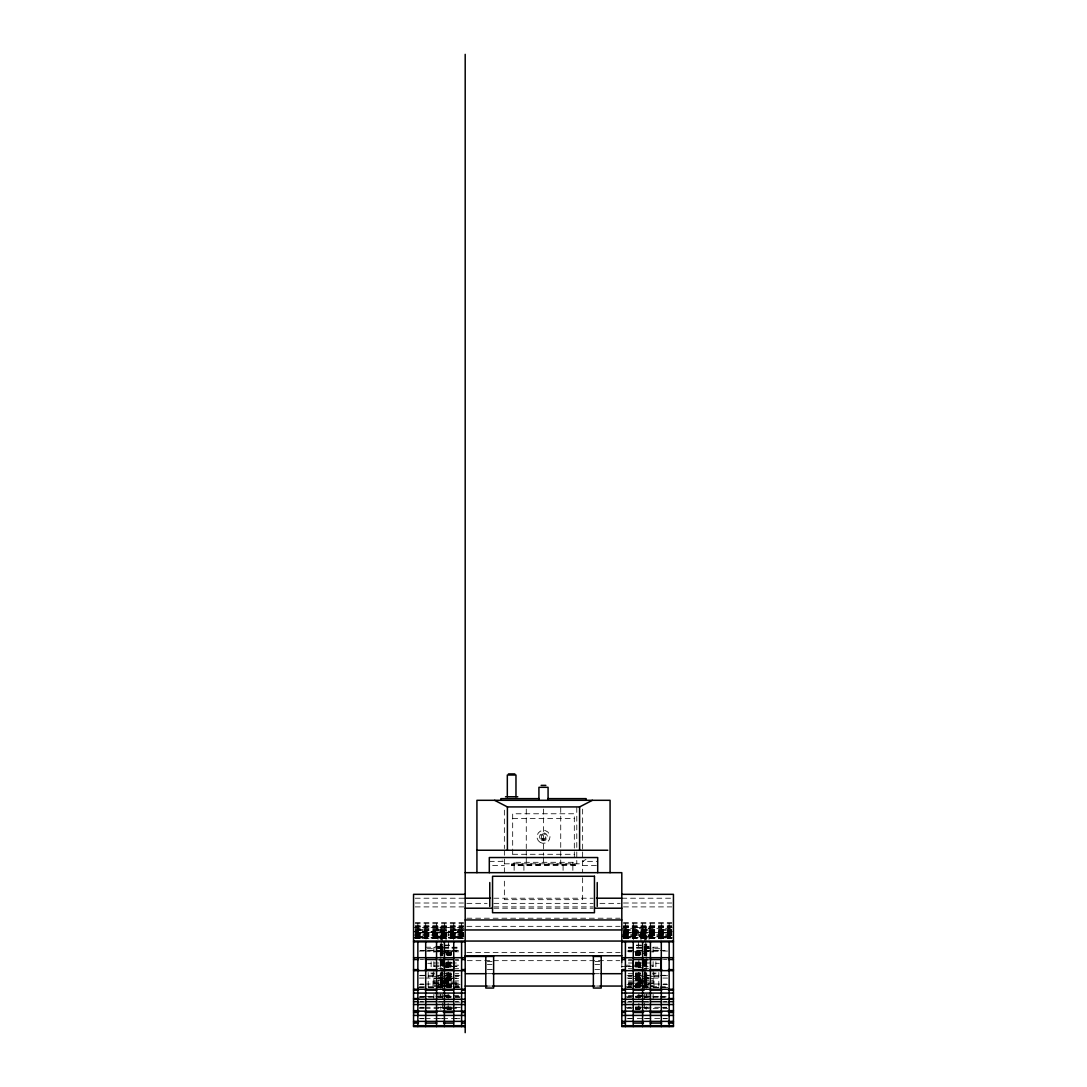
<?xml version="1.0" encoding="UTF-8"?>
<svg xmlns="http://www.w3.org/2000/svg" width="1087" height="1087" viewBox="0 0 1087 1087"><rect width="100%" height="100%" fill="white"/><g stroke="black" fill="none" stroke-linecap="round" stroke-linejoin="round"><path stroke-width="0.75" stroke-dasharray="5 3.75" d="M575.594 865.007L511.556 865.374L512.045 863.418L514.137 862.304L572.863 862.304L574.724 863.16L575.594 865.007L511.406 865.007M444.053 938.366L446.866 930.92L446.866 938.937M644.075 965.025L645.189 958.34M585.988 859.409L582.646 861.352L597.701 861.352M575.064 865.524L573.705 864.179L513.295 864.179L511.936 865.524M573.705 864.179L572.863 865.007L572.863 862.304M512.684 818.511L574.316 818.511M512.684 854.287L574.316 854.287M489.299 861.352L504.354 861.352L502.126 860.062M504.354 863.812L582.646 863.812M492.642 865.388L504.354 865.388M582.646 865.388L597.701 865.388M415.22 898.215L465.195 898.215M493.824 898.215L593.176 898.215M621.805 898.215L671.78 898.215M415.22 903.012L463.538 903.012M623.462 903.012L671.78 903.012M466.88 903.351L487.085 903.351M493.824 903.351L593.176 903.351M599.915 903.351L620.12 903.351M415.22 906.898L465.195 906.898M493.824 906.898L593.176 906.898M623.462 906.898L671.78 906.898M493.824 908.216L593.176 908.216M466.88 918.216L620.12 918.216M415.22 922.442L463.538 922.442M623.462 922.442L671.78 922.442M415.22 923.529L463.538 923.529M623.462 923.529L671.78 923.529M415.22 925.282L463.538 925.282M623.462 925.282L671.78 925.282M415.22 926.328L463.538 926.328M466.88 926.328L620.12 926.328M623.462 926.328L671.78 926.328M415.22 926.572L463.538 926.572M623.462 926.572L671.78 926.572M415.22 927.184L463.538 927.184M623.462 927.184L671.78 927.184M413.549 927.659L463.538 927.659M623.462 927.659L673.451 927.659M415.22 928.325L465.195 928.325M621.805 928.325L671.78 928.325M415.22 929.276L463.538 929.276M623.462 929.276L671.78 929.276M417.856 929.507L425.696 929.507M436.553 929.507L444.393 929.507M453.741 929.507L461.595 929.507M625.405 929.507L633.259 929.507M642.607 929.507L650.447 929.507M661.304 929.507L669.144 929.507M415.22 930.078L463.538 930.078M623.462 930.078L671.78 930.078M417.856 930.486L425.696 930.486M436.553 930.486L444.393 930.486M453.741 930.486L461.595 930.486M625.405 930.486L633.259 930.486M642.607 930.486L650.447 930.486M661.304 930.486L669.144 930.486M415.22 930.703L463.538 930.703M623.462 930.703L671.78 930.703M441.322 930.92L453.673 930.92M633.327 930.92L645.678 930.92M413.549 931.586L463.538 931.586M623.462 931.586L673.451 931.586M413.549 931.885L463.538 931.885M623.462 931.885L673.451 931.885M623.462 932.225L671.78 932.401L623.462 932.524M417.856 932.918L425.696 932.918M436.553 932.918L444.393 932.918M453.741 932.918L461.595 932.918M625.405 932.918L633.259 932.918M642.607 932.918L650.447 932.918M661.304 932.918L669.144 932.918M415.22 933.108L463.538 933.108M623.462 933.108L671.78 933.108M415.22 933.448L463.538 933.448M623.462 933.448L671.78 933.448M415.22 933.869L463.538 933.869M623.462 933.869L671.78 933.869M415.22 934.276L465.195 934.276M621.805 934.276L671.78 934.276M415.22 934.643L463.538 934.643M623.462 934.643L671.78 934.643M413.549 935.037L463.538 934.929M623.462 935.105L673.451 935.037M415.22 935.282L463.538 935.282M623.462 935.282L671.78 935.282M415.22 935.459L465.195 935.459M621.805 935.459L671.78 935.567M417.856 936.342L425.696 936.342M436.553 936.342L444.393 936.342M453.741 936.342L461.595 936.342M625.405 936.342L633.259 936.342M642.607 936.342L650.447 936.342M661.304 936.342L669.144 936.342M415.22 936.614L465.195 936.614M621.805 936.614L671.78 936.614M415.22 936.912L465.195 936.912M621.805 936.912L671.78 936.912M417.856 937.157L425.696 937.157M436.553 937.157L446.037 937.035M453.741 937.157L461.595 937.157M625.405 937.157L633.259 937.157M640.963 937.143L650.447 937.157M661.304 937.157L669.144 937.157M413.549 937.334L463.538 937.334M623.462 937.334L673.451 937.334M453.673 937.755L426.022 937.755L426.022 939.114M633.327 937.755L660.978 937.755L660.978 939.114M417.856 937.918L425.696 937.918M436.553 937.918L444.393 937.918M453.741 937.918L461.595 937.918M625.405 937.918L633.259 937.918M642.607 937.877L650.447 937.918M661.304 937.918L669.144 937.918M413.549 938.149L463.538 938.095M623.462 938.095L673.451 938.149M415.22 938.434L463.538 938.434M623.462 938.434L671.78 938.434M444.406 945.092L450.589 945.092M636.411 945.092L642.594 945.092M444.406 945.377L450.589 945.377M636.411 945.377L642.594 945.377M435.697 946.342L442.817 946.329M644.183 946.329L651.303 946.342M440.262 946.641L442.817 946.492M644.183 946.641L646.738 946.492M437.993 946.831L442.817 946.845L440.262 946.913M649.007 946.831L644.183 946.804L646.738 946.913M425.696 947.239L442.817 947.171M443.795 947.239L450.385 947.239M452.029 947.239L458.619 947.239M628.381 947.239L634.971 947.239M636.615 947.239L643.205 947.239M644.183 947.225L661.304 947.239M442.817 947.361L433.89 947.375L433.89 955.419M443.781 947.375L450.371 947.375M452.015 947.375L458.605 947.375M628.395 947.375L634.985 947.375M636.629 947.375L643.219 947.375M644.183 947.443L653.11 947.375L653.11 955.419M440.262 947.755L442.817 947.674M644.183 947.755L646.738 947.674M437.993 948.285L442.817 948.312M644.183 948.312L649.007 948.285M427.34 948.72L442.817 948.693L440.262 948.802M443.795 948.72L450.385 948.72M452.029 948.72L458.619 948.72M628.381 948.72L634.971 948.72M636.615 948.72L643.205 948.72M659.66 948.72L644.183 948.693L646.738 948.802M440.262 949.019L442.817 949.114M644.183 949.019L646.738 949.114M440.262 949.535L442.817 949.427M644.183 949.427L646.738 949.535M440.262 950.242L442.817 950.147M644.183 950.147L646.738 950.242M420.221 950.391L426.878 950.391M428.55 950.391L458.537 950.391M628.463 950.391L658.45 950.391M660.122 950.391L666.779 950.391M440.262 950.554L442.817 950.554M644.183 950.554L646.738 950.554M427.34 950.812L442.817 950.867M443.795 950.812L450.385 950.812M452.029 950.812L458.619 950.812M628.381 950.812L634.971 950.812M636.615 950.812L643.205 950.812M644.183 950.785L659.66 950.812M419.419 951.084L424.134 951.057M425.207 951.084L460.018 951.057M626.982 951.057L661.793 951.084M662.866 951.084L667.581 951.057M437.993 951.274L442.817 951.315M644.183 951.383L649.007 951.274M440.262 951.641L442.817 951.438M644.183 951.438L646.738 951.641M433.89 951.804L445.425 951.804M447.07 951.804L453.659 951.804M455.317 951.804L458.605 951.804M628.395 951.804L631.683 951.804M633.341 951.804L639.93 951.804M641.575 951.804L653.11 951.804M440.262 951.94L442.817 952.049M644.183 951.899L646.738 951.967M440.262 952.239L442.817 952.226M446.037 952.226L451.526 952.198M635.474 952.226L640.963 952.198M644.183 952.321L646.738 952.253M440.262 952.525L442.817 952.525M443.809 952.511L451.526 952.457M466.88 952.457L620.12 952.457M635.474 952.511L643.191 952.511M644.183 952.525L646.738 952.525M442.817 952.62L440.262 952.769L442.817 952.851M446.037 952.66L451.526 952.674M635.474 952.66L640.963 952.674M644.183 952.62L646.738 952.769L644.183 952.851M440.262 953.231L442.817 953.231M644.183 953.231L646.738 953.231M440.262 953.394L442.817 953.326M446.037 953.421L451.526 953.421L446.037 953.693M635.474 953.421L640.963 953.421L635.474 953.693M644.183 953.326L646.738 953.394M440.262 953.489L444.107 953.489M642.893 953.489L646.738 953.489M446.037 953.802L451.526 953.802M635.474 953.802L640.963 953.802M442.817 953.965L440.262 954.101L442.817 954.209M644.183 953.965L646.738 954.101L644.183 954.209M446.037 954.59L451.526 954.59M635.474 954.59L640.963 954.59M440.262 954.78L442.817 954.685M447.409 954.726L451.526 954.726M635.474 954.726L639.591 954.726M644.183 954.685L646.738 954.78M440.262 954.943L442.817 954.834M446.037 955.052L451.526 955.052M635.474 955.052L640.963 955.052M644.183 954.943L646.738 954.834M447.409 955.188L451.526 955.188M635.474 955.188L639.591 955.188M420.221 959.536L423.55 959.536M438.537 959.536L443.537 959.536M455.208 959.536L458.537 959.536M628.463 959.536L631.792 959.536M643.463 959.536L648.463 959.536M663.45 959.536L666.779 959.536M440.262 959.617L442.817 959.617M644.183 959.617L646.738 959.617M438.509 960.038L441.322 960.038M645.678 960.038L648.491 960.038M440.262 960.229L444.107 960.215M642.893 960.215L646.738 960.066M440.262 960.392L444.107 960.432M642.893 960.392L646.738 960.432M440.262 960.704L442.817 960.704M455.371 960.663L458.755 960.663M467.233 960.663L619.767 960.663M628.245 960.663L633.327 960.663M644.183 960.704L646.738 960.704M440.262 960.799L444.107 960.813M642.893 960.813L646.738 960.799M440.262 961.261L444.107 961.261M642.893 961.261L646.738 961.343M440.262 961.506L442.817 961.411M487.37 961.479L492.071 961.479M594.929 961.479L599.63 961.479M644.183 961.411L646.738 961.506M440.262 961.981L444.107 961.886M642.893 961.886L646.738 961.981M440.262 962.144L442.817 962.24M446.037 962.226L451.526 962.09M635.474 962.09L640.963 962.226M644.183 962.144L646.738 962.24M447.409 962.321L451.526 962.457M635.474 962.321L639.591 962.457M440.262 962.702L444.107 962.593M642.893 962.593L646.738 962.702M440.262 962.851L442.817 962.946M644.183 962.946L646.738 962.851M433.89 963L458.605 963M628.395 963L653.11 963M427.775 963.299L431.131 963.299M440.262 963.34L444.107 963.435M446.037 963.272L451.526 963.327M635.474 963.327L640.963 963.272M642.893 963.435L646.738 963.34M655.869 963.299L659.225 963.299M440.262 963.585L442.817 963.503M446.037 963.476L451.526 963.476M635.474 963.476L640.963 963.476M644.183 963.503L646.738 963.585M440.262 964.033L444.107 964.047M642.893 964.047L646.738 964.033M440.262 964.142L444.107 964.142M444.406 964.169L451.526 964.155M635.474 964.155L642.594 964.251M642.893 964.142L646.738 964.142M440.262 964.454L442.817 964.414M446.037 964.386L451.526 964.522M487.37 964.563L492.071 964.563M594.929 964.563L599.63 964.563M635.474 964.386L640.963 964.522M644.183 964.454L646.738 964.414M440.262 964.617L444.107 964.767M642.893 964.767L646.738 964.631M433.89 965.215L445.425 965.215M446.037 965.079L453.659 965.215M455.317 965.215L458.605 965.215M625.093 965.215L631.683 965.215M633.341 965.215L640.963 965.079M641.575 965.215L653.11 965.215M440.262 965.283L444.107 965.283M446.037 965.405L451.526 965.405M635.474 965.405L640.963 965.405M642.893 965.283L646.738 965.283M440.262 965.596L442.817 965.636M446.037 965.541L451.526 965.541M635.474 965.541L640.963 965.541M644.183 965.636L646.738 965.596M440.262 965.813L442.817 965.799M446.037 965.922L451.526 965.827M635.474 965.827L640.963 965.922M644.183 965.813L646.738 965.799M446.037 966.316L451.526 966.37M452.151 966.37L458.673 966.37M626.696 966.37L621.805 966.37L653.11 966.465M628.327 966.37L634.849 966.37M635.474 966.37L640.963 966.316M433.89 966.465L458.605 966.465M446.037 966.683L451.526 966.669M635.474 966.683L640.963 966.669M446.037 967.077L451.526 967.172M635.474 967.077L640.963 967.077M443.809 967.362L448.129 967.362M638.871 967.362L643.191 967.362M438.075 968.748L443.156 968.748M455.032 968.748L458.605 968.68M628.395 968.68L631.968 968.748M643.844 968.748L648.925 968.748M487.37 969.577L493.634 969.577M594.929 969.577L599.63 969.577M446.037 972.892L451.526 972.919M635.474 972.919L640.963 972.892M440.262 972.96L442.817 973.055M644.183 973.055L646.738 972.96M440.262 973.205L442.817 973.205M644.183 973.205L646.738 973.205M443.809 973.599L451.526 973.558M635.474 973.558L643.191 973.599M434.406 973.748L431.131 973.748L431.131 972.729M440.262 973.762L442.817 973.68M447.409 973.762L451.526 973.667M455.371 973.694L458.755 973.694M487.37 973.694L492.656 973.694M594.344 973.694L599.63 973.694M628.245 973.694L633.327 973.694M635.474 973.667L639.591 973.762M644.183 973.68L646.738 973.721M652.594 973.748L655.869 973.748L655.869 972.729M440.262 974.074L442.817 974.034M446.037 973.911L451.526 973.911M635.474 973.911L640.963 973.911M644.183 974.034L646.738 974.074M440.262 974.251L442.817 974.237M644.183 974.237L646.738 974.251M440.262 974.4L442.817 974.319M447.409 974.455L451.526 974.455M635.474 974.455L639.591 974.455M644.183 974.319L646.738 974.4M447.409 974.591L451.526 974.591M635.474 974.591L639.591 974.591M440.262 974.903L442.817 974.849M446.037 974.822L451.526 974.957M635.474 974.957L640.963 974.822M644.183 974.903L646.738 974.849M420.221 975.324L426.878 975.324M428.55 975.324L458.537 975.324M628.463 975.324L658.45 975.324M660.122 975.324L666.779 975.324M440.262 975.447L442.817 975.447M444.406 975.46L451.526 975.61M635.474 975.474L642.594 975.46M644.183 975.447L646.738 975.447M419.419 975.691L424.134 975.691M438.115 975.691L442.83 975.691M446.037 975.841L451.526 975.841M455.317 975.691L460.018 975.691M626.982 975.691L631.683 975.691M635.474 975.841L640.963 975.841M644.17 975.691L648.885 975.691M662.866 975.691L667.581 975.691M446.037 975.963L451.526 975.963M635.474 975.963L640.963 975.963M433.89 976.343L445.425 976.343M447.07 976.343L453.659 976.343M455.317 976.343L458.605 976.343M628.395 976.343L631.683 976.343M633.341 976.343L639.93 976.343M641.575 976.343L653.11 976.343M428.196 976.466L432.993 976.466M451.526 976.52L447.409 976.52L451.526 976.751M639.591 976.52L635.474 976.52L639.591 976.751M654.007 976.466L658.804 976.466M447.409 976.873L451.526 976.873M635.474 976.873L639.591 976.873M440.262 977.159L442.817 977.145M644.183 977.159L646.738 977.145M440.262 977.362L442.817 977.322M644.183 977.362L646.738 977.322M440.262 977.675L442.817 977.675M446.037 977.512L451.526 977.539M635.474 977.593L640.963 977.512M644.183 977.675L646.738 977.675M437.993 977.879L442.817 977.743M644.183 977.743L649.007 977.879M419.419 978.069L424.134 978.069M425.207 978.069L460.018 978.069M626.982 978.069L661.793 978.069M662.866 978.069L667.581 978.069M439.297 978.232L442.817 978.232M444.094 978.232L451.526 978.368M635.474 978.368L642.906 978.232M644.183 978.191L647.703 978.232M440.262 978.558L442.817 978.558M447.409 978.572L451.526 978.463M635.474 978.463L639.591 978.572M644.183 978.558L646.738 978.558M433.89 978.626L453.659 978.626M455.317 978.626L458.605 978.626M628.395 978.626L631.683 978.626M633.341 978.626L653.11 978.626M437.993 978.911L442.817 978.911L440.262 979.142M444.406 978.966L450.589 978.966M636.411 978.966L642.594 978.966M649.007 978.911L644.183 978.911L646.738 979.142M447.409 979.21L451.526 979.21M635.474 979.21L639.591 979.21M447.409 979.305L451.526 979.305M635.474 979.305L639.591 979.305M440.262 979.632L442.817 979.523M443.809 979.727L448.129 979.727M638.871 979.727L643.191 979.727M644.183 979.7L646.738 979.523M440.262 979.781L442.817 979.781M447.409 979.754L451.526 979.808M635.474 979.808L639.591 979.754M644.183 979.781L646.738 979.781M446.037 980.066L451.526 980.053M635.474 980.053L640.963 980.066M437.993 980.27L442.817 980.257M443.809 980.365L448.129 980.365M638.871 980.365L643.191 980.365M644.183 980.406L649.007 980.27M440.262 980.501L442.817 980.501M644.183 980.501L646.738 980.501M433.89 980.936L445.425 980.936M447.07 980.936L453.659 980.936M455.317 980.936L458.605 980.936M628.395 980.936L631.683 980.936M633.341 980.936L639.93 980.936M641.575 980.936L653.11 980.936M440.262 981.235L442.817 981.14M644.183 981.14L646.738 981.235M443.809 981.452L448.129 981.452M638.871 981.452L643.191 981.452M440.262 981.697L442.817 981.615M443.809 981.751L448.129 981.751M638.871 981.751L643.191 981.751M644.183 981.615L646.738 981.697M440.262 981.941L442.817 981.846M644.183 981.846L646.738 981.941M433.89 982.091L458.605 982.091M628.395 982.091L653.11 982.091M440.262 982.24L442.817 982.254M443.809 982.417L448.129 982.417M638.871 982.417L643.191 982.417M644.183 982.24L646.738 982.254M440.262 982.553L442.817 982.499M644.183 982.566L646.738 982.566M440.262 982.73L442.817 982.743M644.183 982.743L646.738 982.73M433.89 983.124L445.425 983.124M447.07 983.124L453.659 983.124M455.317 983.124L458.605 983.124M628.395 983.124L631.683 983.124M633.341 983.124L639.93 983.124M641.575 983.124L653.11 983.124M433.89 983.232L442.817 983.273M443.781 983.232L450.371 983.232M452.015 983.232L458.605 983.232M628.395 983.232L634.985 983.232M636.629 983.232L643.219 983.232M653.11 983.232L644.183 983.355L646.738 983.409M440.262 983.409L442.817 983.436M440.262 983.599L442.817 983.681M644.183 983.599L646.738 983.681M420.221 984.034L423.55 984.034M425.207 984.034L458.537 984.034M628.463 984.034L661.793 984.034M663.45 984.034L666.779 984.034M440.262 984.224L442.817 984.224L438.115 984.319M446.037 984.129L451.526 984.115M635.474 984.129L640.963 984.115M646.738 984.224L644.183 984.224L648.885 984.319M419.419 984.319L424.134 984.319M446.037 984.414L451.526 984.36M455.317 984.319L460.018 984.319M626.982 984.319L631.683 984.319M635.474 984.414L640.963 984.36M662.866 984.319L667.581 984.319M437.993 984.673L442.817 984.618M644.183 984.713L649.007 984.673M440.262 984.931L442.817 984.931M644.183 984.931L646.738 984.931M440.262 985.039L442.817 985.039M644.183 985.039L646.738 985.039M440.262 985.352L442.817 985.352M443.809 985.393L448.129 985.393M638.871 985.393L643.191 985.393M644.183 985.352L646.738 985.352M433.89 985.542L445.425 985.542M446.037 985.61L453.659 985.542M455.317 985.542L458.605 985.542M628.395 985.542L631.683 985.542M633.341 985.542L640.963 985.61M641.575 985.542L653.11 985.542M440.262 985.678L442.817 985.773M446.037 985.827L451.526 985.814M635.474 985.814L640.963 985.719M644.183 985.773L646.738 985.678M437.993 985.923L442.817 986.072L440.262 986.154M487.085 986.058L490.454 986.058M596.546 986.058L599.915 986.058M649.007 985.923L644.183 986.072L646.738 986.154M433.89 986.385L445.425 986.385M447.07 986.385L453.659 986.385M455.317 986.385L458.605 986.385M628.395 986.385L631.683 986.385M633.341 986.385L639.93 986.385M641.575 986.385L653.11 986.385M440.262 986.711L442.817 986.711M446.037 986.67L451.526 986.643M635.474 986.575L640.963 986.643M644.183 986.711L646.738 986.711M419.419 986.765L461.595 986.765M625.405 986.765L667.581 986.765M440.262 987.105L442.817 987.023M644.183 987.023L646.738 987.105M419.419 987.336L426.878 987.322M428.55 987.322L460.018 987.336M626.982 987.336L658.45 987.322M660.122 987.322L667.581 987.336M417.856 987.58L424.134 987.58M436.553 987.58L444.107 987.553M447.409 987.512L451.526 987.662M453.741 987.58L460.018 987.58M626.982 987.58L633.259 987.58M635.474 987.512L639.591 987.662M642.893 987.553L650.447 987.58M662.866 987.58L669.144 987.58M428.196 987.703L432.993 987.703M654.007 987.703L658.804 987.703M458.605 995.502L432.993 994.822M628.395 995.502L654.007 994.822M443.809 995.597L448.129 995.597M638.871 995.597L643.191 995.597M443.809 995.923L448.129 995.923M638.871 995.923L643.191 995.923M446.037 996.249L451.526 996.263M635.474 996.249L640.963 996.249M420.221 996.371L426.878 996.371M428.55 996.371L458.537 996.371M628.463 996.371L658.45 996.371M660.122 996.371L666.779 996.371M426.022 996.711L434.161 996.711M435.778 996.711L442.287 996.711M443.809 996.67L451.526 996.562M635.474 996.562L643.191 996.67M644.713 996.711L651.222 996.711M652.839 996.711L660.978 996.711M419.419 996.833L425.696 996.833M438.115 996.833L444.393 996.833M455.317 996.833L461.595 996.833M625.405 996.833L631.683 996.833M642.607 996.833L648.885 996.833M661.304 996.833L667.581 996.833M446.037 997.01L451.526 997.092M635.474 997.092L640.963 997.01M419.419 997.295L426.878 997.214M428.55 997.214L460.018 997.295M626.982 997.295L658.45 997.214M660.122 997.214L667.581 997.295M420.221 1001.657L423.55 1001.657M438.537 1001.657L443.537 1001.657M455.208 1001.657L458.537 1001.657M628.463 1001.657L631.792 1001.657M643.463 1001.657L648.463 1001.657M663.45 1001.657L666.779 1001.657M419.419 1002.119L424.134 1002.119M438.115 1002.119L442.83 1002.119M455.317 1002.119L460.018 1002.119M626.982 1002.119L631.683 1002.119M644.17 1002.119L648.885 1002.119M662.866 1002.119L667.581 1002.119M446.037 1007.065L451.526 1006.915M635.474 1006.915L640.963 1007.065M420.221 1007.282L423.55 1007.282M425.207 1007.282L458.537 1007.282M628.463 1007.282L661.793 1007.282M663.45 1007.282L666.779 1007.282M419.419 1007.459L425.696 1007.459M438.115 1007.459L444.393 1007.459M446.037 1007.377L451.526 1007.527M455.317 1007.459L461.595 1007.459M625.405 1007.459L631.683 1007.459M635.474 1007.527L640.963 1007.377M642.607 1007.459L648.885 1007.459M661.304 1007.459L667.581 1007.459M446.037 1007.975L451.526 1007.975M635.474 1007.975L640.963 1007.975M443.809 1008.111L451.526 1008.111M635.474 1008.111L643.191 1008.111M419.419 1008.491L424.134 1008.491M425.207 1008.288L460.018 1008.491M626.982 1008.491L661.793 1008.288M662.866 1008.491L667.581 1008.491M447.409 1008.573L451.526 1008.573M635.474 1008.573L639.591 1008.573M446.037 1008.994L451.526 1009.13M635.474 1008.994L640.963 1008.994M447.409 1009.443L451.526 1009.443M635.474 1009.443L639.591 1009.443M420.221 1018.465L423.55 1018.465M425.207 1018.465L458.537 1018.465M628.463 1018.465L661.793 1018.465M663.45 1018.465L666.779 1018.465M419.419 1018.668L424.134 1018.668M438.115 1018.668L442.83 1018.668M455.317 1018.668L460.018 1018.668M626.982 1018.668L631.683 1018.668M644.17 1018.668L648.885 1018.668M662.866 1018.668L667.581 1018.668M513.295 864.179L514.137 865.007L514.137 862.304M642.947 938.366L640.134 930.92L640.134 938.937M442.925 965.025L441.811 958.34M669.144 923.529L669.144 942.945M661.304 923.529L661.304 942.945M658.804 972.498L658.804 987.906M655.869 961.737L655.869 967.525M654.007 972.226L654.007 988.368M653.11 961.615L653.11 988.056M653.11 994.238L653.11 1001.168M650.447 923.529L650.447 942.945M649.007 926.572L649.007 939.467M646.738 943.869L646.738 955.555M646.738 956.465L646.738 989.523M646.167 926.572L646.167 955.337M646.167 977.539L646.167 988.518M646.167 993.912L646.167 997.214M646.167 1006.684L646.167 1009.388M645.678 940.228L645.678 927.401L633.327 927.401L633.327 939.548M645.678 941.519L645.678 978.966M645.189 944.331L645.189 956.288M644.645 936.668L644.645 942.116M644.645 944.127L644.645 945.377M644.632 950.812L644.632 990.556M644.632 994.306L644.632 1011.943M642.607 923.529L642.607 942.945M640.963 936.668L640.963 942.116M638.871 950.812L638.871 967.919M638.871 972.226L638.871 990.583M638.871 993.749L638.871 998.953M638.871 1003.152L638.871 1011.644M638.599 930.92L638.599 938.937M638.599 941.519L638.599 955.459M638.599 962.28L638.599 967.444M638.599 973.531L638.599 975.46M633.259 923.529L633.259 942.945M625.405 923.529L625.405 942.945M621.805 962.538L621.805 968.68M582.646 809.081L582.646 850.238M582.646 851.936L582.646 858.716M582.646 860.415L582.646 872.671M582.646 877.739L582.646 899.669L504.354 899.669L504.354 877.739M576.789 807.437L576.789 848.594M576.789 851.936L576.789 858.716M576.789 860.415L576.789 863.812M574.316 856.814L574.316 813.769L512.684 813.769L512.684 856.814M572.863 865.388L572.863 871.217M563.08 865.388L563.08 871.217M560.729 807.437L560.729 863.812M543.5 809.081L543.5 855.333M543.5 857.018L543.5 863.812M526.271 809.081L526.271 848.594M526.271 850.238L526.271 855.333M526.271 857.018L526.271 863.812M523.92 865.388L523.92 872.671M514.137 865.388L514.137 871.217M504.354 810.141L504.354 848.567M504.354 850.238L504.354 872.671M461.595 923.529L461.595 942.945M453.741 923.529L453.741 942.945M453.673 939.548L453.673 927.401L441.322 927.401L441.322 940.228M448.401 930.92L448.401 938.937M448.401 941.519L448.401 955.459M448.401 962.28L448.401 967.444M448.401 973.531L448.401 975.46M448.129 950.812L448.129 967.919M448.129 972.226L448.129 990.583M448.129 993.749L448.129 998.953M448.129 1003.152L448.129 1011.644M446.037 936.668L446.037 942.116M444.393 923.529L444.393 942.945M442.355 936.668L442.355 942.116M442.355 944.127L442.355 945.377M442.368 950.812L442.368 990.556M442.368 994.306L442.368 1011.943M441.811 944.331L441.811 956.288M441.322 941.519L441.322 978.966M440.833 926.572L440.833 955.337M440.833 977.539L440.833 988.518M440.833 993.912L440.833 997.214M440.833 1006.684L440.833 1009.388M440.262 943.869L440.262 955.555M440.262 956.465L440.262 989.523M437.993 926.572L437.993 939.467M436.553 923.529L436.553 942.945M433.89 961.615L433.89 988.056M433.89 994.238L433.89 1001.168M432.993 972.226L432.993 988.368M431.131 961.737L431.131 967.525M428.196 972.498L428.196 987.906M425.696 923.529L425.696 942.945M417.856 923.529L417.856 942.945M463.538 932.401L415.22 932.401L463.538 932.524M442.817 947.986L440.262 947.986L442.817 948.081M646.738 947.986L644.183 947.986L646.738 948.081M442.817 949.753L440.262 949.753L442.817 949.848M646.738 949.753L644.183 949.753L646.738 949.848M451.526 952.973L446.037 952.959L451.526 953.054M640.963 952.905L635.474 952.959L640.963 953.054M451.526 954.155L446.037 954.155L451.526 954.264M640.963 954.155L635.474 954.155L640.963 954.264M451.526 984.876L446.037 984.876L451.526 984.958M640.963 984.876L635.474 984.876L640.963 984.958M451.526 986.072L446.037 986.072L451.526 986.126M640.963 986.072L635.474 986.072L640.963 986.126M541.557 840.224A3.9 3.9 0 0 0 547.4 836.854A3.9 3.9 0 0 0 541.557 833.471A3.9 3.9 0 0 0 541.557 840.224M542.019 839.409A2.962 2.962 0 0 0 546.462 836.854A2.962 2.962 0 0 0 542.019 834.286A2.962 2.962 0 0 0 542.019 839.409M540.253 842.466A6.495 6.495 0 0 0 549.995 836.854A6.495 6.495 0 0 0 540.253 831.229A6.495 6.495 0 0 0 540.253 842.466M542.019 838.322A2.092 2.092 0 0 0 545.525 837.384A2.092 2.092 0 0 0 542.957 834.83A2.092 2.092 0 0 0 542.019 838.322"/><path stroke-width="1.5" d="M494.585 800.304L507.398 806.921L579.602 806.921L592.415 800.304M508.444 773.917L514.83 773.917M541.136 785.371L545.864 785.371M505.509 796.757L517.779 796.757M539.315 798.632L500.849 798.632L500.849 800.304M547.685 798.632L586.151 798.632L586.151 800.304M476.921 850.238L607.81 850.238M465.195 872.671L621.805 872.671L621.805 962.511M465.195 894.329L413.549 894.329L413.549 1026.617L465.195 1026.617M621.805 894.329L673.451 894.329L673.451 1026.617L621.805 1026.617L621.805 969.604L625.134 969.604M465.195 898.215L490.454 898.215M596.546 898.215L621.805 898.215M465.195 908.216L492.139 908.216M594.861 908.216L621.805 908.216M465.195 919.955L621.805 919.955M465.195 929.956L621.805 929.956M413.549 941.057L673.451 941.057M413.549 941.858L465.195 941.858M621.805 941.858L673.451 941.858M465.195 955.772L621.805 955.772M465.195 956.438L493.634 956.438L493.634 988.056L485.794 988.056L485.794 956.438M413.549 957.701L465.195 957.701M621.805 957.701L673.451 957.701M413.549 959.536L418.549 959.536M425.207 959.536L436.879 959.536M443.537 959.536L453.537 959.536M461.866 959.536L465.195 959.536M621.805 959.536L625.134 959.536M633.463 959.536L643.463 959.536M650.121 959.536L661.793 959.536M668.451 959.536L673.451 959.536M413.549 969.604L418.549 969.672M425.207 969.604L436.879 969.604M443.537 969.604L453.537 969.604M461.866 969.604L465.195 969.604M633.463 969.604L643.463 969.604M650.121 969.604L661.793 969.604M668.451 969.604L673.451 969.672M413.549 970.65L465.195 970.65M621.805 970.65L673.451 970.65M465.535 973.694L485.875 973.694M492.656 973.694L594.344 973.694M601.125 973.694L621.465 973.694M465.195 986.058L487.085 986.058M492.139 986.058L594.861 986.058M599.915 986.058L621.805 986.058M413.549 989.252L465.195 989.252M621.805 989.252L673.451 989.252M413.549 990.162L418.549 990.162M425.207 990.162L436.879 990.162M443.537 990.162L453.537 990.162M461.866 990.162L465.195 990.162M621.805 990.162L625.134 990.162M633.463 990.162L643.463 990.162M650.121 990.162L661.793 990.162M668.451 990.162L673.451 990.162M413.549 993.07L465.195 993.07M621.805 993.07L673.451 993.07M413.549 998.573L418.549 998.573M668.451 998.573L673.451 998.573M413.549 999.279L465.195 999.279M621.805 999.279L673.451 999.279M413.549 1001.657L418.549 1001.657M425.207 1001.657L436.879 1001.657M443.537 1001.657L453.537 1001.657M461.866 1001.657L465.195 1001.657M621.805 1001.657L625.134 1001.657M633.463 1001.657L643.463 1001.657M650.121 1001.657L661.793 1001.657M668.451 1001.657L673.451 1001.657M413.549 1004.537L465.195 1004.537M621.805 1004.537L673.451 1004.537M413.549 1010.665L418.549 1010.665M668.451 1010.665L673.451 1010.665M413.549 1011.168L465.195 1011.168M621.805 1011.168L673.451 1011.168M413.549 1012.513L418.549 1012.513M425.207 1012.513L436.879 1012.513M443.537 1012.513L453.537 1012.513M461.866 1012.513L465.195 1012.513M621.805 1012.513L625.134 1012.513M633.463 1012.513L643.463 1012.513M650.121 1012.513L661.793 1012.513M668.451 1012.513L673.451 1012.513M413.549 1015.421L465.195 1015.421M621.805 1015.421L673.451 1015.421M413.549 1021.372L465.195 1021.372M621.805 1021.372L673.451 1021.372M413.549 1021.957L418.549 1021.957M668.451 1021.957L673.451 1021.957M413.549 1023.098L418.549 1023.098M425.207 1023.098L436.879 1023.098M443.537 1023.098L453.537 1023.098M461.866 1023.098L465.195 1023.098M621.805 1023.098L625.134 1023.098M633.463 1023.098L643.463 1023.098M650.121 1023.098L661.793 1023.098M668.451 1023.098L673.451 1023.098M413.549 1025.693L465.195 1025.693M621.805 1025.693L673.451 1025.693M413.549 1026.155L465.195 1026.155M621.805 1026.155L673.451 1026.155M669.144 941.858L669.144 1026.617M661.304 941.858L661.304 1026.617M660.978 960.894L660.978 968.571M650.447 941.858L650.447 1026.617M642.607 941.858L642.607 1026.617M633.327 960.894L633.327 968.571M633.259 941.858L633.259 1026.617M625.405 941.858L625.405 1026.617M610.079 872.671L610.079 800.304L476.921 800.304L476.921 872.671M597.701 872.671L597.701 857.534L489.299 857.534L489.299 872.671M597.225 882.535L597.225 906.463M579.602 806.921L579.602 850.238M548.079 800.304L548.079 787.314L538.921 787.314L538.921 800.304M515.972 796.757L515.972 775.031L507.316 775.031L507.316 796.757M507.398 806.921L507.398 850.238M489.775 882.535L489.775 906.463M465.195 54.35L465.195 1032.65M461.595 941.858L461.595 1026.617M453.741 941.858L453.741 1026.617M453.673 960.894L453.673 968.571M444.393 941.858L444.393 1026.617M436.553 941.858L436.553 1026.617M426.022 960.894L426.022 968.571M425.696 941.858L425.696 1026.617M417.856 941.858L417.856 1026.617M594.453 876.271L492.547 876.271L492.547 912.727L594.453 912.727L594.453 876.271M601.206 956.438L593.366 956.438L593.366 988.056L601.206 988.056L601.206 956.438"/></g></svg>
